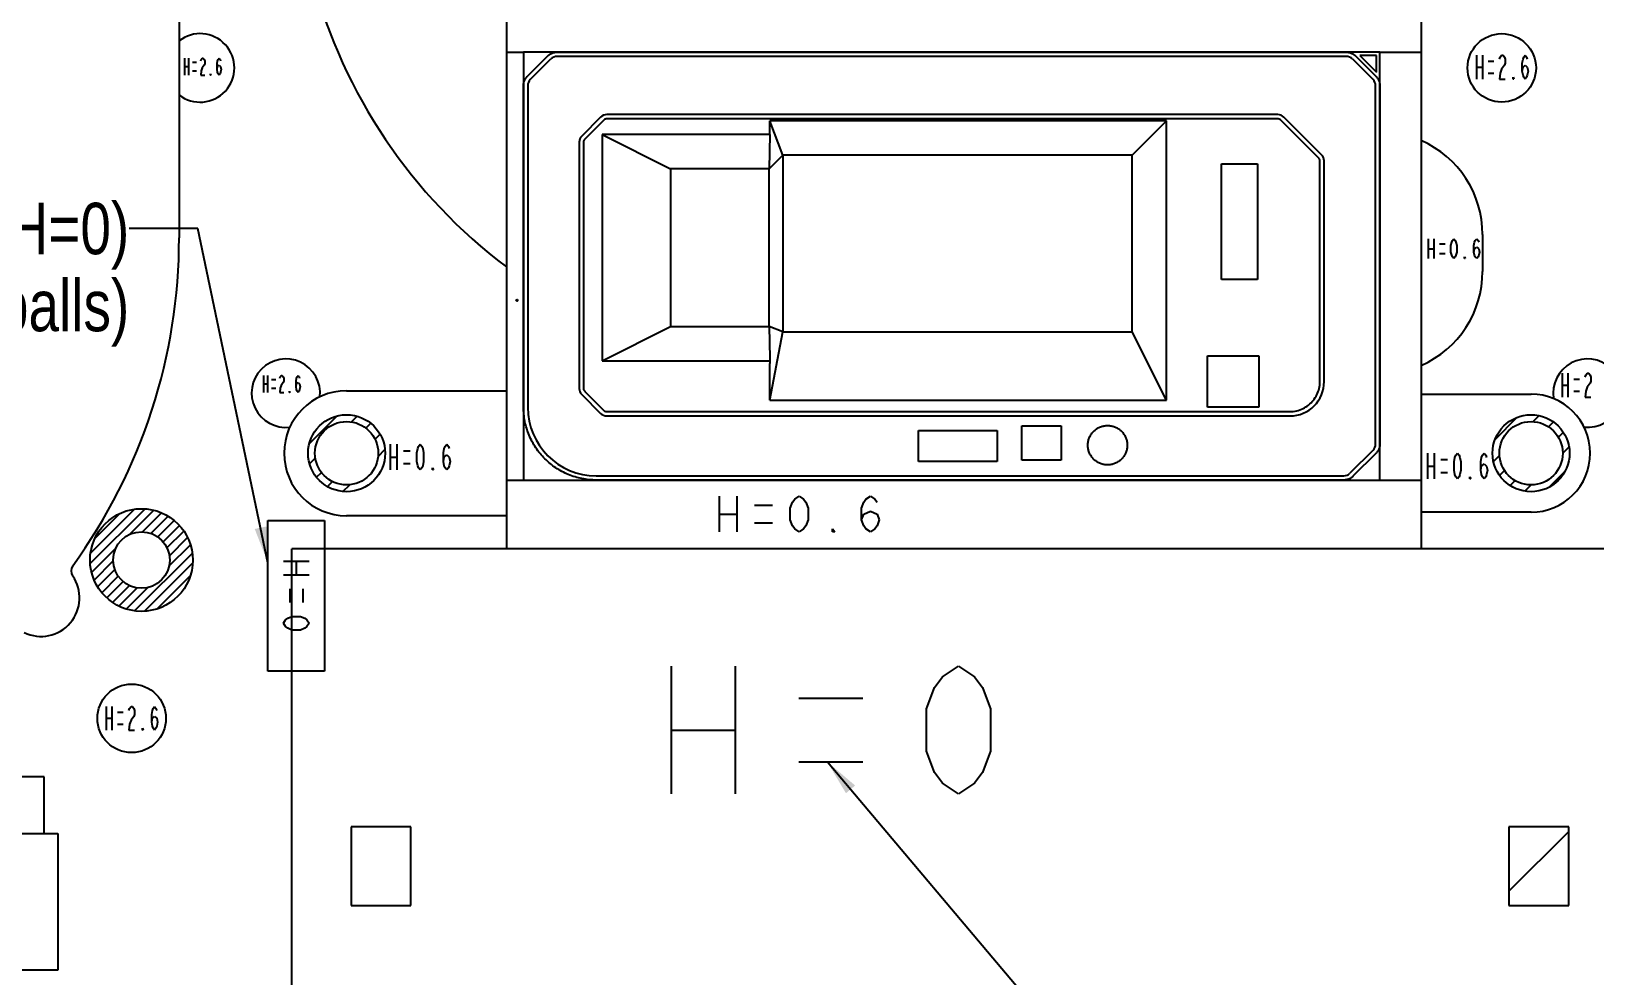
# Model space of a CAD drawing. Header units: millimetres. Extents: x 0 to 841, y 0 to 594.
# Drawn here: x 361.4 to 452.7, y 396.4 to 451.6 of the extents above; entities that cross this region are included whole.
import ezdxf

# ---------------------------------------------------------------- set-up
doc = ezdxf.new("R2010")
doc.units = ezdxf.units.MM
doc.header["$LTSCALE"] = 46.255
doc.layers.get('0').update_dxf_attribs({"linetype": 'CONTINUOUS'})
for name, color, linetype in [('14', 7, 'CONTINUOUS'), ('16', 7, 'CONTINUOUS'), ('18', 7, 'CONTINUOUS'), ('20', 7, 'CONTINUOUS'), ('22', 7, 'CONTINUOUS'), ('34', 7, 'CONTINUOUS'), ('ASSEM_MEM', 7, 'CONTINUOUS'), ('DETAIL', 7, 'CONTINUOUS'), ('INTFCLR_249217', 7, 'CONTINUOUS'), ('INTFCLR_285566', 7, 'CONTINUOUS'), ('INTFCLR_292393', 7, 'CONTINUOUS'), ('INTFCLR_304526', 7, 'CONTINUOUS'), ('INTFCLR_95991', 7, 'CONTINUOUS')]:
    doc.layers.add(name, color=color, linetype=linetype)
doc.styles.get("Standard").update_dxf_attribs({"font": 'txt', "width": 0.8})
doc.dimstyles.get("Standard").update_dxf_attribs({"dimtxt": 3, "dimasz": 2.1, "dimexe": 2, "dimexo": 1, "dimtad": 1, "dimzin": 0, "dimdsep": 46, "dimtxsty": 'STANDARD', "dimblk": '_FILLED', "dimblk1": '_FILLED', "dimblk2": '_FILLED', "dimcen": 0.09, "dimazin": 0, "dimtol": 1, "dimtp": 0.01, "dimtm": 0.01, "dimtfac": 1, "dimtofl": 0, "dimtmove": 0, "dimatfit": 3, "dimldrblk": '_FILLED', "dimfxl": 1, "dimtolj": 1, "dimtzin": 0, "dimarcsym": 0})

# ---------------------------------------------------------------- blocks, each defined once
blk = doc.blocks.new('_FILLED')
at = {"color": 0, "linetype": 'BYBLOCK'}
blk.add_solid([(0, 0), (-1, 0.167), (-1, -0.167)], dxfattribs=at)

msp = doc.modelspace()

# ---------------------------------------------------------------- linework, layer by layer
at = {"layer": '14', "color": 7, "linetype": 'CONTINUOUS'}
for p, q in [((430.086, 432.658), (433.086, 432.658)), ((430.086, 429.658), (430.086, 432.658)), ((433.086, 432.658), (433.086, 429.658)), ((433.086, 429.658), (430.086, 429.658))]:
    msp.add_line(p, q, dxfattribs=at)
at = {"layer": '16', "color": 7, "linetype": 'CONTINUOUS'}
for points in [[(423.102, 427.437), (423.103, 427.509), (423.116, 427.652), (423.175, 427.859), (423.272, 428.05), (423.401, 428.22), (423.559, 428.363), (423.741, 428.475), (423.939, 428.551), (424.148, 428.589), (424.36, 428.589), (424.568, 428.55), (424.766, 428.473), (424.947, 428.362), (425.105, 428.219), (425.234, 428.05), (425.33, 427.858), (425.389, 427.652), (425.402, 427.509), (425.402, 427.437)], [(425.402, 427.437), (425.402, 427.366), (425.389, 427.223), (425.33, 427.016), (425.233, 426.825), (425.104, 426.655), (424.946, 426.512), (424.764, 426.4), (424.566, 426.324), (424.357, 426.286), (424.145, 426.286), (423.937, 426.325), (423.739, 426.401), (423.558, 426.513), (423.4, 426.656), (423.271, 426.825), (423.175, 427.016), (423.116, 427.223), (423.103, 427.366), (423.102, 427.437)]]:
    msp.add_open_spline(points, degree=3, knots=[0, 0, 0, 0, 0.059415, 0.118776, 0.177893, 0.236436, 0.295325, 0.354113, 0.412707, 0.471167, 0.529603, 0.588091, 0.646516, 0.705122, 0.763805, 0.822221, 0.881327, 0.94066, 1, 1, 1, 1], dxfattribs=at)
at = {"layer": '18', "color": 7, "linetype": 'CONTINUOUS'}
for p, q in [((430.914, 443.871), (433.014, 443.871)), ((430.914, 437.121), (430.914, 443.871)), ((433.014, 443.871), (433.014, 437.121)), ((433.014, 437.121), (430.914, 437.121))]:
    msp.add_line(p, q, dxfattribs=at)
at = {"layer": '20', "color": 7, "linetype": 'CONTINUOUS'}
for p, q in [((413.209, 428.288), (417.809, 428.288)), ((413.209, 426.488), (413.209, 428.288)), ((417.809, 428.288), (417.809, 426.488)), ((417.809, 426.488), (413.209, 426.488))]:
    msp.add_line(p, q, dxfattribs=at)
at = {"layer": '22', "color": 7, "linetype": 'CONTINUOUS'}
for p, q in [((419.245, 428.562), (421.545, 428.562)), ((419.245, 426.562), (419.245, 428.562)), ((421.545, 428.562), (421.545, 426.562)), ((421.545, 426.562), (419.245, 426.562))]:
    msp.add_line(p, q, dxfattribs=at)
at = {"layer": '34', "color": 7, "linetype": 'CONTINUOUS'}
for p, q in [((390.37, 448.974), (391.577, 450.181)), ((392.108, 450.4), (438.193, 450.4)), ((438.724, 450.181), (439.931, 448.974)), ((390.15, 429.65), (390.15, 448.443)), ((440.15, 448.443), (440.15, 427.498)), ((394.831, 446.427), (393.724, 445.32)), ((434.193, 446.5), (395.008, 446.5)), ((436.577, 444.22), (434.37, 446.427)), ((393.65, 445.143), (393.65, 430.758)), ((436.65, 431.15), (436.65, 444.043)), ((393.724, 430.581), (394.831, 429.474)), ((395.008, 429.4), (434.9, 429.4)), ((439.931, 426.967), (438.584, 425.62)), ((438.053, 425.4), (394.4, 425.4))]:
    msp.add_line(p, q, dxfattribs=at)
for points, knots in [([(391.577, 450.181), (391.624, 450.227), (391.728, 450.308), (391.911, 450.383), (392.042, 450.4), (392.108, 450.4)], [0, 0, 0, 0, 0.333376, 0.666624, 1, 1, 1, 1]), ([(438.193, 450.4), (438.259, 450.4), (438.39, 450.383), (438.573, 450.308), (438.677, 450.227), (438.724, 450.181)], [0, 0, 0, 0, 0.333376, 0.666624, 1, 1, 1, 1]), ([(390.15, 448.443), (390.151, 448.509), (390.168, 448.64), (390.243, 448.823), (390.324, 448.927), (390.37, 448.974)], [0, 0, 0, 0, 0.333376, 0.666624, 1, 1, 1, 1]), ([(439.931, 448.974), (439.977, 448.927), (440.058, 448.823), (440.133, 448.64), (440.15, 448.509), (440.15, 448.443)], [0, 0, 0, 0, 0.333376, 0.666624, 1, 1, 1, 1]), ([(395.008, 446.5), (394.986, 446.5), (394.942, 446.495), (394.881, 446.469), (394.846, 446.443), (394.831, 446.427)], [0, 0, 0, 0, 0.333376, 0.666624, 1, 1, 1, 1]), ([(434.37, 446.427), (434.355, 446.443), (434.32, 446.469), (434.259, 446.495), (434.215, 446.5), (434.193, 446.5)], [0, 0, 0, 0, 0.333376, 0.666624, 1, 1, 1, 1]), ([(393.724, 445.32), (393.708, 445.305), (393.681, 445.27), (393.656, 445.209), (393.651, 445.165), (393.65, 445.143)], [0, 0, 0, 0, 0.333376, 0.666624, 1, 1, 1, 1]), ([(436.65, 444.043), (436.65, 444.065), (436.645, 444.109), (436.62, 444.17), (436.593, 444.205), (436.577, 444.22)], [0, 0, 0, 0, 0.333376, 0.666624, 1, 1, 1, 1]), ([(434.9, 429.4), (435.034, 429.401), (435.298, 429.43), (435.671, 429.563), (436.002, 429.772), (436.279, 430.049), (436.488, 430.38), (436.621, 430.753), (436.65, 431.017), (436.65, 431.15)], [0, 0, 0, 0, 0.145612, 0.288203, 0.429538, 0.57051, 0.711838, 0.854412, 1, 1, 1, 1]), ([(393.65, 430.758), (393.651, 430.736), (393.656, 430.692), (393.681, 430.631), (393.708, 430.596), (393.724, 430.581)], [0, 0, 0, 0, 0.333376, 0.666624, 1, 1, 1, 1]), ([(394.4, 425.4), (394.12, 425.402), (393.559, 425.456), (392.755, 425.702), (392.019, 426.098), (391.375, 426.627), (390.846, 427.271), (390.452, 428.007), (390.206, 428.81), (390.152, 429.37), (390.15, 429.65)], [0, 0, 0, 0, 0.12644, 0.25161, 0.376034, 0.500189, 0.62432, 0.748674, 0.873725, 1, 1, 1, 1]), ([(394.831, 429.474), (394.846, 429.458), (394.881, 429.431), (394.942, 429.406), (394.986, 429.401), (395.008, 429.4)], [0, 0, 0, 0, 0.333376, 0.666624, 1, 1, 1, 1]), ([(440.15, 427.498), (440.15, 427.432), (440.133, 427.301), (440.058, 427.118), (439.977, 427.014), (439.931, 426.967)], [0, 0, 0, 0, 0.333376, 0.666624, 1, 1, 1, 1]), ([(438.584, 425.62), (438.537, 425.574), (438.433, 425.493), (438.25, 425.418), (438.119, 425.401), (438.053, 425.4)], [0, 0, 0, 0, 0.333376, 0.666624, 1, 1, 1, 1])]:
    msp.add_open_spline(points, degree=3, knots=knots, dxfattribs=at)
at = {"layer": 'ASSEM_MEM', "color": 7, "linetype": 'CONTINUOUS'}
msp.add_line((370.041, 459.892), (370.04, 439.56), dxfattribs=at)
at = {"layer": 'ASSEM_MEM', "color": 4, "linetype": 'CONTINUOUS'}
for p, q in [((389.15, 455.74), (389.15, 421.38)), ((442.57, 454.25), (442.57, 421.38)), ((370.038, 451.055), (370.038, 447.905)), ((389.15, 450.4), (390.15, 450.4)), ((439.95, 450.2), (438.987, 450.2)), ((438.987, 450.2), (439.95, 449.237)), ((439.95, 449.237), (439.95, 450.2)), ((440.15, 450.4), (442.57, 450.4)), ((442.571, 445.23), (442.573, 432.101)), ((446.15, 439.74), (446.15, 437.59)), ((389.72, 435.9), (389.82, 435.9)), ((389.77, 435.95), (389.77, 435.85)), ((379.82, 430.617), (389.15, 430.618)), ((442.57, 430.422), (448.98, 430.423)), ((389.15, 425.4), (390.15, 425.4)), ((440.15, 425.4), (442.57, 425.4)), ((375.23, 414.24), (375.23, 423.04)), ((375.23, 423.04), (378.53, 423.04)), ((378.53, 423.04), (378.53, 414.24)), ((389.15, 423.318), (379.821, 423.317)), ((448.981, 423.519), (442.57, 423.517)), ((376.63, 393.33), (376.63, 421.38)), ((454.63, 421.38), (376.63, 421.38)), ((378.53, 414.24), (375.23, 414.24)), ((362.17, 408.06), (353.37, 408.06)), ((362.17, 404.76), (362.17, 408.06)), ((332.96, 404.76), (362.96, 404.76)), ((362.96, 404.76), (362.96, 396.76)), ((383.58, 405.14), (380.08, 405.14)), ((380.08, 405.14), (380.08, 400.54)), ((383.58, 400.54), (383.58, 405.14)), ((451.18, 405.14), (447.68, 405.14)), ((447.68, 405.14), (447.68, 400.54)), ((451.18, 400.54), (451.18, 405.14)), ((380.08, 400.54), (383.58, 400.54)), ((447.68, 400.54), (451.18, 400.54)), ((362.96, 396.76), (327.61, 396.76))]:
    msp.add_line(p, q, dxfattribs=at)
at = {"layer": 'ASSEM_MEM', "color": 40, "linetype": 'CONTINUOUS'}
for p, q in [((445.803, 450.227), (445.803, 448.827)), ((446.136, 450.227), (446.136, 448.827)), ((447.136, 449.994), (447.178, 450.111)), ((447.178, 450.111), (447.261, 450.227)), ((447.261, 450.227), (447.344, 450.227)), ((447.344, 450.227), (447.428, 450.111)), ((447.428, 450.111), (447.469, 449.994)), ((448.511, 449.994), (448.553, 450.111)), ((448.553, 450.111), (448.636, 450.227)), ((448.636, 450.227), (448.719, 450.111)), ((448.719, 450.111), (448.761, 449.994)), ((370.351, 450.057), (370.351, 449.057)), ((370.351, 449.557), (370.589, 449.557)), ((370.589, 450.057), (370.589, 449.057)), ((370.827, 449.807), (371.065, 449.807)), ((370.827, 449.307), (371.065, 449.307)), ((371.303, 449.89), (371.333, 449.974)), ((371.333, 449.307), (371.303, 449.057)), ((371.333, 449.974), (371.393, 450.057)), ((371.393, 449.474), (371.333, 449.307)), ((371.393, 450.057), (371.452, 450.057)), ((371.512, 449.64), (371.393, 449.474)), ((371.452, 450.057), (371.512, 449.974)), ((371.512, 449.974), (371.542, 449.89)), ((371.542, 449.724), (371.512, 449.64)), ((371.542, 449.89), (371.542, 449.724)), ((372.256, 449.724), (372.286, 449.89)), ((372.256, 449.39), (372.256, 449.724)), ((372.256, 449.39), (372.286, 449.557)), ((372.286, 449.224), (372.256, 449.39)), ((372.286, 449.89), (372.315, 449.974)), ((372.286, 449.557), (372.375, 449.64)), ((372.315, 449.14), (372.286, 449.224)), ((372.315, 449.974), (372.375, 450.057)), ((372.375, 450.057), (372.434, 449.974)), ((372.375, 449.64), (372.464, 449.557)), ((372.434, 449.974), (372.464, 449.89)), ((372.464, 449.224), (372.434, 449.14)), ((372.464, 449.557), (372.494, 449.39)), ((372.494, 449.39), (372.464, 449.224)), ((445.803, 449.527), (446.136, 449.527)), ((446.469, 449.877), (446.803, 449.877)), ((446.469, 449.177), (446.803, 449.177)), ((447.178, 449.177), (447.136, 448.827)), ((447.261, 449.411), (447.178, 449.177)), ((447.428, 449.644), (447.261, 449.411)), ((447.469, 449.761), (447.428, 449.644)), ((447.469, 449.994), (447.469, 449.761)), ((448.469, 449.761), (448.511, 449.994)), ((448.469, 449.294), (448.469, 449.761)), ((448.469, 449.294), (448.511, 449.527)), ((448.511, 449.061), (448.469, 449.294)), ((448.511, 449.527), (448.636, 449.644)), ((448.636, 449.644), (448.761, 449.527)), ((448.761, 449.527), (448.803, 449.294)), ((448.803, 449.294), (448.761, 449.061)), ((371.303, 449.057), (371.542, 449.057)), ((371.869, 449.057), (371.869, 449.14)), ((371.869, 449.14), (371.899, 449.057)), ((371.899, 449.057), (371.869, 449.057)), ((372.375, 449.057), (372.315, 449.14)), ((372.434, 449.14), (372.375, 449.057)), ((447.136, 448.827), (447.469, 448.827)), ((447.928, 448.827), (447.928, 448.944)), ((447.928, 448.944), (447.969, 448.827)), ((447.969, 448.827), (447.928, 448.827)), ((448.553, 448.944), (448.511, 449.061)), ((448.636, 448.827), (448.553, 448.944)), ((448.719, 448.944), (448.636, 448.827)), ((448.761, 449.061), (448.719, 448.944)), ((442.972, 439.49), (442.972, 438.34)), ((443.306, 439.49), (443.306, 438.34)), ((443.639, 439.203), (443.972, 439.203)), ((444.306, 439.107), (444.347, 439.299)), ((444.347, 439.299), (444.389, 439.395)), ((444.389, 439.395), (444.472, 439.49)), ((444.472, 439.49), (444.556, 439.395)), ((444.556, 439.395), (444.597, 439.299)), ((444.597, 439.299), (444.639, 439.107)), ((445.639, 439.107), (445.681, 439.299)), ((445.681, 439.299), (445.722, 439.395)), ((445.722, 439.395), (445.806, 439.49)), ((445.806, 439.49), (445.889, 439.395)), ((445.889, 439.395), (445.931, 439.299)), ((442.972, 438.915), (443.306, 438.915)), ((443.639, 438.628), (443.972, 438.628)), ((444.306, 438.724), (444.306, 439.107)), ((444.347, 438.532), (444.306, 438.724)), ((444.389, 438.436), (444.347, 438.532)), ((444.472, 438.34), (444.389, 438.436)), ((444.556, 438.436), (444.472, 438.34)), ((444.597, 438.532), (444.556, 438.436)), ((444.639, 438.724), (444.597, 438.532)), ((444.639, 439.107), (444.639, 438.724)), ((445.097, 438.34), (445.097, 438.436)), ((445.097, 438.436), (445.139, 438.34)), ((445.139, 438.34), (445.097, 438.34)), ((445.639, 438.724), (445.639, 439.107)), ((445.639, 438.724), (445.681, 438.915)), ((445.681, 438.532), (445.639, 438.724)), ((445.681, 438.915), (445.806, 439.011)), ((445.722, 438.436), (445.681, 438.532)), ((445.806, 438.34), (445.722, 438.436)), ((445.806, 439.011), (445.931, 438.915)), ((445.889, 438.436), (445.806, 438.34)), ((445.931, 438.532), (445.889, 438.436)), ((445.931, 438.915), (445.972, 438.724)), ((445.972, 438.724), (445.931, 438.532)), ((374.965, 431.518), (374.965, 430.518)), ((374.965, 431.018), (375.203, 431.018)), ((375.203, 431.518), (375.203, 430.518)), ((375.441, 431.268), (375.68, 431.268)), ((375.918, 431.351), (375.947, 431.435)), ((375.947, 431.435), (376.007, 431.518)), ((376.007, 430.935), (375.947, 430.768)), ((376.007, 431.518), (376.066, 431.518)), ((376.126, 431.101), (376.007, 430.935)), ((376.066, 431.518), (376.126, 431.435)), ((376.126, 431.435), (376.156, 431.351)), ((376.156, 431.185), (376.126, 431.101)), ((376.156, 431.351), (376.156, 431.185)), ((376.87, 431.185), (376.9, 431.351)), ((376.87, 430.851), (376.87, 431.185)), ((376.87, 430.851), (376.9, 431.018)), ((376.9, 431.351), (376.93, 431.435)), ((376.9, 431.018), (376.989, 431.101)), ((376.93, 431.435), (376.989, 431.518)), ((376.989, 431.518), (377.049, 431.435)), ((376.989, 431.101), (377.078, 431.018)), ((377.049, 431.435), (377.078, 431.351)), ((377.078, 431.018), (377.108, 430.851)), ((450.803, 431.647), (450.803, 430.247)), ((450.803, 430.947), (451.136, 430.947)), ((451.136, 431.647), (451.136, 430.247)), ((451.47, 431.297), (451.803, 431.297)), ((452.136, 431.413), (452.178, 431.53)), ((452.178, 431.53), (452.261, 431.647)), ((452.261, 431.647), (452.345, 431.647)), ((452.428, 431.063), (452.261, 430.83)), ((452.345, 431.647), (452.428, 431.53)), ((452.428, 431.53), (452.47, 431.413)), ((452.47, 431.18), (452.428, 431.063)), ((452.47, 431.413), (452.47, 431.18)), ((375.441, 430.768), (375.68, 430.768)), ((375.947, 430.768), (375.918, 430.518)), ((375.918, 430.518), (376.156, 430.518)), ((376.483, 430.518), (376.483, 430.601)), ((376.483, 430.601), (376.513, 430.518)), ((376.513, 430.518), (376.483, 430.518)), ((376.9, 430.685), (376.87, 430.851)), ((376.93, 430.601), (376.9, 430.685)), ((376.989, 430.518), (376.93, 430.601)), ((377.049, 430.601), (376.989, 430.518)), ((377.078, 430.685), (377.049, 430.601)), ((377.108, 430.851), (377.078, 430.685)), ((451.47, 430.597), (451.803, 430.597)), ((452.178, 430.597), (452.136, 430.247)), ((452.136, 430.247), (452.47, 430.247)), ((452.261, 430.83), (452.178, 430.597)), ((382.366, 427.492), (382.366, 425.992)), ((382.755, 427.492), (382.755, 425.992)), ((383.921, 426.992), (383.97, 427.242)), ((383.97, 427.242), (384.018, 427.367)), ((384.018, 427.367), (384.116, 427.492)), ((384.116, 427.492), (384.213, 427.367)), ((384.213, 427.367), (384.262, 427.242)), ((384.262, 427.242), (384.31, 426.992)), ((385.477, 426.992), (385.525, 427.242)), ((385.525, 427.242), (385.574, 427.367)), ((385.574, 427.367), (385.671, 427.492)), ((385.671, 427.492), (385.768, 427.367)), ((385.768, 427.367), (385.817, 427.242)), ((382.366, 426.742), (382.755, 426.742)), ((383.143, 427.117), (383.532, 427.117)), ((383.143, 426.367), (383.532, 426.367)), ((383.921, 426.492), (383.921, 426.992)), ((383.97, 426.242), (383.921, 426.492)), ((384.31, 426.492), (384.262, 426.242)), ((384.31, 426.992), (384.31, 426.492)), ((385.477, 426.492), (385.477, 426.992)), ((385.477, 426.492), (385.525, 426.742)), ((385.525, 426.242), (385.477, 426.492)), ((385.525, 426.742), (385.671, 426.867)), ((385.671, 426.867), (385.817, 426.742)), ((385.817, 426.742), (385.866, 426.492)), ((385.866, 426.492), (385.817, 426.242)), ((442.931, 426.971), (442.931, 425.471)), ((443.32, 426.971), (443.32, 425.471)), ((443.709, 426.596), (444.098, 426.596)), ((444.487, 426.471), (444.535, 426.721)), ((444.487, 425.971), (444.487, 426.471)), ((444.535, 426.721), (444.584, 426.846)), ((444.584, 426.846), (444.681, 426.971)), ((444.681, 426.971), (444.778, 426.846)), ((444.778, 426.846), (444.827, 426.721)), ((444.827, 426.721), (444.876, 426.471)), ((444.876, 426.471), (444.876, 425.971)), ((446.042, 426.471), (446.091, 426.721)), ((446.042, 425.971), (446.042, 426.471)), ((446.091, 426.721), (446.139, 426.846)), ((446.091, 426.221), (446.237, 426.346)), ((446.139, 426.846), (446.237, 426.971)), ((446.237, 426.971), (446.334, 426.846)), ((446.237, 426.346), (446.383, 426.221)), ((446.334, 426.846), (446.383, 426.721)), ((384.018, 426.117), (383.97, 426.242)), ((384.116, 425.992), (384.018, 426.117)), ((384.213, 426.117), (384.116, 425.992)), ((384.262, 426.242), (384.213, 426.117)), ((384.845, 425.992), (384.845, 426.117)), ((384.845, 426.117), (384.893, 425.992)), ((384.893, 425.992), (384.845, 425.992)), ((385.574, 426.117), (385.525, 426.242)), ((385.671, 425.992), (385.574, 426.117)), ((385.768, 426.117), (385.671, 425.992)), ((385.817, 426.242), (385.768, 426.117)), ((442.931, 426.221), (443.32, 426.221)), ((443.709, 425.846), (444.098, 425.846)), ((444.535, 425.721), (444.487, 425.971)), ((444.584, 425.596), (444.535, 425.721)), ((444.681, 425.471), (444.584, 425.596)), ((444.778, 425.596), (444.681, 425.471)), ((444.827, 425.721), (444.778, 425.596)), ((444.876, 425.971), (444.827, 425.721)), ((445.41, 425.471), (445.41, 425.596)), ((445.41, 425.596), (445.459, 425.471)), ((445.459, 425.471), (445.41, 425.471)), ((446.042, 425.971), (446.091, 426.221)), ((446.091, 425.721), (446.042, 425.971)), ((446.139, 425.596), (446.091, 425.721)), ((446.237, 425.471), (446.139, 425.596)), ((446.334, 425.596), (446.237, 425.471)), ((446.383, 425.721), (446.334, 425.596)), ((446.383, 426.221), (446.431, 425.971)), ((446.431, 425.971), (446.383, 425.721)), ((401.566, 424.456), (401.566, 422.376)), ((402.606, 424.456), (402.606, 422.376)), ((403.646, 423.936), (404.686, 423.936)), ((405.726, 423.763), (405.856, 424.11)), ((405.726, 423.07), (405.726, 423.763)), ((405.856, 424.11), (405.986, 424.283)), ((405.986, 424.283), (406.246, 424.456)), ((406.246, 424.456), (406.506, 424.283)), ((406.506, 424.283), (406.636, 424.11)), ((406.636, 424.11), (406.766, 423.763)), ((406.766, 423.763), (406.766, 423.07)), ((409.886, 423.763), (410.016, 424.11)), ((409.886, 423.07), (409.886, 423.763)), ((410.016, 424.11), (410.146, 424.283)), ((410.146, 424.283), (410.406, 424.456)), ((410.406, 424.456), (410.666, 424.283)), ((410.666, 424.283), (410.796, 424.11)), ((401.566, 423.416), (402.606, 423.416)), ((403.646, 422.896), (404.686, 422.896)), ((405.856, 422.723), (405.726, 423.07)), ((405.986, 422.55), (405.856, 422.723)), ((406.636, 422.723), (406.506, 422.55)), ((406.766, 423.07), (406.636, 422.723)), ((409.886, 423.07), (410.016, 423.416)), ((410.016, 422.723), (409.886, 423.07)), ((410.016, 423.416), (410.406, 423.59)), ((410.146, 422.55), (410.016, 422.723)), ((410.406, 423.59), (410.796, 423.416)), ((410.796, 422.723), (410.666, 422.55)), ((410.796, 423.416), (410.926, 423.07)), ((410.926, 423.07), (410.796, 422.723)), ((406.246, 422.376), (405.986, 422.55)), ((406.506, 422.55), (406.246, 422.376)), ((408.196, 422.55), (408.326, 422.376)), ((408.196, 422.376), (408.196, 422.55)), ((408.326, 422.376), (408.196, 422.376)), ((410.406, 422.376), (410.146, 422.55)), ((410.666, 422.55), (410.406, 422.376)), ((377.63, 420.64), (376.13, 420.64)), ((376.88, 420.64), (376.88, 419.84)), ((377.63, 419.84), (376.13, 419.84)), ((376.505, 419.04), (376.505, 418.24)), ((377.255, 419.04), (377.255, 418.24)), ((376.13, 417.04), (376.255, 417.24)), ((376.255, 417.24), (376.38, 417.34)), ((376.38, 417.34), (376.63, 417.44)), ((376.63, 417.44), (377.13, 417.44)), ((377.13, 417.44), (377.38, 417.34)), ((377.38, 417.34), (377.505, 417.24)), ((377.505, 417.24), (377.63, 417.04)), ((376.255, 416.84), (376.13, 417.04)), ((376.38, 416.74), (376.255, 416.84)), ((376.63, 416.64), (376.38, 416.74)), ((377.13, 416.64), (376.63, 416.64)), ((377.38, 416.74), (377.13, 416.64)), ((377.505, 416.84), (377.38, 416.74)), ((377.63, 417.04), (377.505, 416.84)), ((398.77, 414.527), (398.77, 407.07)), ((402.499, 414.527), (402.499, 407.07)), ((414.615, 413.906), (415.548, 414.527)), ((415.548, 414.527), (416.48, 413.906)), ((414.149, 413.284), (414.615, 413.906)), ((416.48, 413.906), (416.946, 413.284)), ((406.227, 412.663), (409.955, 412.663)), ((413.683, 412.041), (414.149, 413.284)), ((416.946, 413.284), (417.412, 412.041)), ((365.773, 412.182), (365.773, 410.782)), ((366.107, 412.182), (366.107, 410.782)), ((366.44, 411.832), (366.773, 411.832)), ((367.107, 411.948), (367.148, 412.065)), ((367.148, 412.065), (367.232, 412.182)), ((367.232, 412.182), (367.315, 412.182)), ((367.315, 412.182), (367.398, 412.065)), ((367.398, 412.065), (367.44, 411.948)), ((367.44, 411.948), (367.44, 411.715)), ((368.44, 411.715), (368.482, 411.948)), ((368.482, 411.948), (368.523, 412.065)), ((368.523, 412.065), (368.607, 412.182)), ((368.607, 412.182), (368.69, 412.065)), ((368.69, 412.065), (368.732, 411.948)), ((413.683, 409.556), (413.683, 412.041)), ((417.412, 412.041), (417.412, 409.556)), ((365.773, 411.482), (366.107, 411.482)), ((366.44, 411.132), (366.773, 411.132)), ((367.148, 411.132), (367.107, 410.782)), ((367.232, 411.365), (367.148, 411.132)), ((367.398, 411.598), (367.232, 411.365)), ((367.44, 411.715), (367.398, 411.598)), ((367.898, 410.898), (367.94, 410.782)), ((367.898, 410.782), (367.898, 410.898)), ((368.44, 411.248), (368.44, 411.715)), ((368.44, 411.248), (368.482, 411.482)), ((368.482, 411.015), (368.44, 411.248)), ((368.482, 411.482), (368.607, 411.598)), ((368.523, 410.898), (368.482, 411.015)), ((368.607, 410.782), (368.523, 410.898)), ((368.607, 411.598), (368.732, 411.482)), ((368.69, 410.898), (368.607, 410.782)), ((368.732, 411.015), (368.69, 410.898)), ((368.732, 411.482), (368.773, 411.248)), ((368.773, 411.248), (368.732, 411.015)), ((367.107, 410.782), (367.44, 410.782)), ((367.94, 410.782), (367.898, 410.782)), ((398.77, 410.799), (402.499, 410.799)), ((414.149, 408.313), (413.683, 409.556)), ((417.412, 409.556), (416.946, 408.313)), ((406.227, 408.935), (409.955, 408.935)), ((414.615, 407.692), (414.149, 408.313)), ((416.946, 408.313), (416.48, 407.692)), ((415.548, 407.07), (414.615, 407.692)), ((416.48, 407.692), (415.548, 407.07))]:
    msp.add_line(p, q, dxfattribs=at)
at = {"layer": 'ASSEM_MEM', "color": 2, "linetype": 'CONTINUOUS'}
for p, q in [((377.638, 427.518), (379.273, 429.153)), ((380.108, 428.798), (380.442, 429.133)), ((446.88, 427.778), (448.173, 429.071)), ((449.108, 428.816), (449.461, 429.169)), ((380.941, 428.442), (381.226, 428.727)), ((449.997, 428.516), (450.285, 428.804)), ((450.577, 427.906), (450.867, 428.196)), ((381.479, 427.791), (381.774, 428.086)), ((450.83, 426.97), (451.2, 427.34)), ((377.658, 426.349), (377.993, 426.683)), ((381.661, 426.783), (382.06, 427.183)), ((446.782, 426.49), (447.135, 426.843)), ((378.064, 425.565), (378.349, 425.85)), ((447.147, 425.666), (447.435, 425.954)), ((450.029, 424.98), (450.971, 425.922)), ((378.705, 425.017), (379, 425.312)), ((379.608, 424.731), (380.007, 425.13)), ((447.754, 425.084), (448.045, 425.374)), ((448.611, 424.751), (448.98, 425.12)), ((364.848, 420.518), (368.053, 423.723)), ((364.868, 421.133), (367.438, 423.703)), ((367.156, 422.232), (368.566, 423.641)), ((365.107, 421.967), (366.604, 423.464)), ((367.898, 422.379), (369.011, 423.492)), ((368.397, 422.284), (369.404, 423.291)), ((368.789, 422.081), (369.751, 423.043)), ((369.1, 421.797), (370.056, 422.753)), ((369.333, 421.435), (370.319, 422.421)), ((369.472, 420.979), (370.537, 422.045)), ((364.929, 420.005), (366.339, 421.415)), ((367.439, 417.757), (370.814, 421.132)), ((369.449, 420.362), (370.706, 421.619)), ((365.078, 419.56), (366.191, 420.673)), ((365.28, 419.167), (366.287, 420.174)), ((368.012, 417.735), (370.836, 420.559)), ((365.528, 418.82), (366.49, 419.782)), ((365.818, 418.515), (366.774, 419.471)), ((366.15, 418.252), (367.136, 419.238)), ((366.526, 418.034), (367.592, 419.099)), ((366.952, 417.865), (368.209, 419.122)), ((368.739, 417.868), (370.703, 419.832)), ((447.68, 401.379), (451.18, 404.879))]:
    msp.add_line(p, q, dxfattribs=at)
at = {"layer": 'ASSEM_MEM', "color": 4, "linetype": 'CONTINUOUS'}
for centre, radius in [((447.27, 449.48), 2), ((389.77, 435.9), 0.05), ((379.82, 426.97), 2.25), ((448.98, 426.97), 2.25), ((379.82, 426.97), 1.85), ((448.98, 426.97), 1.85), ((367.84, 420.73), 3), ((367.84, 420.73), 1.65), ((367.27, 411.48), 2)]:
    msp.add_circle(centre, radius, dxfattribs=at)
for centre, radius, start, end in [((407.87, 462.66), 31.08, 194.94, 232.96401), ((371.27, 449.48), 2, 231.95249, 128.04751), ((440.15, 439.74), 6, 0, 66.20573), ((440.15, 437.59), 6, 293.81819, 360), ((376.27, 430.48), 2, 353.8339, 276.75151), ((452.27, 430.48), 2, 264.55442, 189.14599), ((379.82, 426.967), 3.65, 90.01, 270.01), ((448.98, 426.971), 3.452, 270.01, 90.01)]:
    msp.add_arc(centre, radius, start, end, dxfattribs=at)
at = {"layer": 'ASSEM_MEM', "color": 7, "linetype": 'CONTINUOUS'}
for centre, radius, start, end in [((337.34, 439.56), 32.7, 324.09758, 360), ((364.233, 420.092), 0.5, 144.09758, 214.90042), ((361.978, 418.518), 2.25, 244.09958, 34.90042)]:
    msp.add_arc(centre, radius, start, end, dxfattribs=at)
at = {"layer": 'INTFCLR_249217', "color": 7, "linetype": 'CONTINUOUS'}
for p, q in [((394.735, 445.592), (394.735, 432.371)), ((404.542, 445.592), (394.735, 445.592)), ((394.735, 445.592), (398.735, 443.592)), ((404.542, 445.592), (404.489, 443.592)), ((404.542, 445.592), (404.542, 446.38)), ((427.686, 446.38), (404.542, 446.38)), ((405.29, 444.38), (404.542, 446.38)), ((427.686, 446.38), (425.686, 444.38)), ((427.686, 430.063), (427.686, 446.38)), ((404.489, 443.592), (405.29, 444.38)), ((394.735, 432.371), (398.735, 434.371)), ((405.29, 434.063), (404.489, 434.371)), ((404.489, 434.371), (404.538, 432.514)), ((404.542, 430.063), (405.29, 434.063)), ((427.686, 430.063), (425.686, 434.063)), ((394.735, 432.371), (404.542, 432.371)), ((404.538, 432.514), (404.542, 432.34)), ((404.542, 432.34), (404.542, 432.218)), ((404.542, 430.063), (404.542, 432.218)), ((404.542, 430.063), (427.686, 430.063))]:
    msp.add_line(p, q, dxfattribs=at)
at = {"layer": 'INTFCLR_285566', "color": 7, "linetype": 'CONTINUOUS'}
for p, q in [((390.15, 450.4), (390.15, 425.4)), ((440.15, 450.4), (390.15, 450.4)), ((440.15, 425.4), (440.15, 450.4)), ((390.15, 425.4), (440.15, 425.4))]:
    msp.add_line(p, q, dxfattribs=at)
at = {"layer": 'INTFCLR_292393', "color": 7, "linetype": 'CONTINUOUS'}
for p, q in [((398.735, 443.592), (398.735, 434.371)), ((404.489, 443.592), (398.735, 443.592)), ((404.489, 434.371), (404.489, 443.592)), ((398.735, 434.371), (404.489, 434.371))]:
    msp.add_line(p, q, dxfattribs=at)
at = {"layer": 'INTFCLR_304526', "color": 7, "linetype": 'CONTINUOUS'}
for p, q in [((405.29, 444.38), (405.29, 434.063)), ((425.686, 444.38), (405.29, 444.38)), ((425.686, 434.063), (425.686, 444.38)), ((405.29, 434.063), (425.686, 434.063))]:
    msp.add_line(p, q, dxfattribs=at)
at = {"layer": 'INTFCLR_95991', "color": 7, "linetype": 'CONTINUOUS'}
for p, q in [((438.193, 450.15), (392.108, 450.15)), ((390.547, 448.797), (391.754, 450.004)), ((438.547, 450.004), (439.754, 448.797)), ((390.4, 448.443), (390.4, 429.65)), ((439.9, 427.498), (439.9, 448.443)), ((394.654, 446.604), (393.547, 445.497)), ((434.193, 446.75), (395.008, 446.75)), ((436.754, 444.397), (434.547, 446.604)), ((393.4, 445.143), (393.4, 430.758)), ((436.9, 431.15), (436.9, 444.043)), ((393.547, 430.404), (394.654, 429.297)), ((395.008, 429.15), (434.9, 429.15)), ((439.754, 427.144), (438.407, 425.797)), ((394.4, 425.65), (438.053, 425.65))]:
    msp.add_line(p, q, dxfattribs=at)
for centre, radius, start, end in [((392.108, 449.65), 0.5, 90, 135), ((438.193, 449.65), 0.5, 45, 90), ((390.9, 448.443), 0.5, 135, 180), ((439.4, 448.443), 0.5, 0, 45), ((395.008, 446.25), 0.5, 90, 135), ((434.193, 446.25), 0.5, 45, 90), ((393.9, 445.143), 0.5, 135, 180), ((436.4, 444.043), 0.5, 0, 45), ((434.9, 431.15), 2, 270, 360), ((393.9, 430.758), 0.5, 180, 225), ((394.4, 429.65), 4, 180, 270), ((395.008, 429.65), 0.5, 225, 270), ((439.4, 427.498), 0.5, 315, 360), ((438.053, 426.15), 0.5, 270, 315)]:
    msp.add_arc(centre, radius, start, end, dxfattribs=at)

# ---------------------------------------------------------------- texts
at = {"layer": 'DETAIL', "color": 2, "linetype": 'CONTINUOUS', "insert": (367.13, 441.597), "char_height": 3, "width": 45.6, "attachment_point": 3, "line_spacing_factor": 0.9}
msp.add_mtext('No test point (H=0)\\P(No solder balls)', dxfattribs=at)

# ---------------------------------------------------------------- leaders
at = {"layer": 'DETAIL', "color": 2, "linetype": 'CONTINUOUS'}
for points in [[(375.23, 420.562), (371.13, 440.097), (367.13, 440.097)], [(407.891, 408.935), (443.305, 367.033), (447.305, 367.033)]]:
    msp.add_leader(points, dimstyle='STANDARD', override={"dimtad": 0}, dxfattribs=at)

doc.saveas('drawing.dxf')
